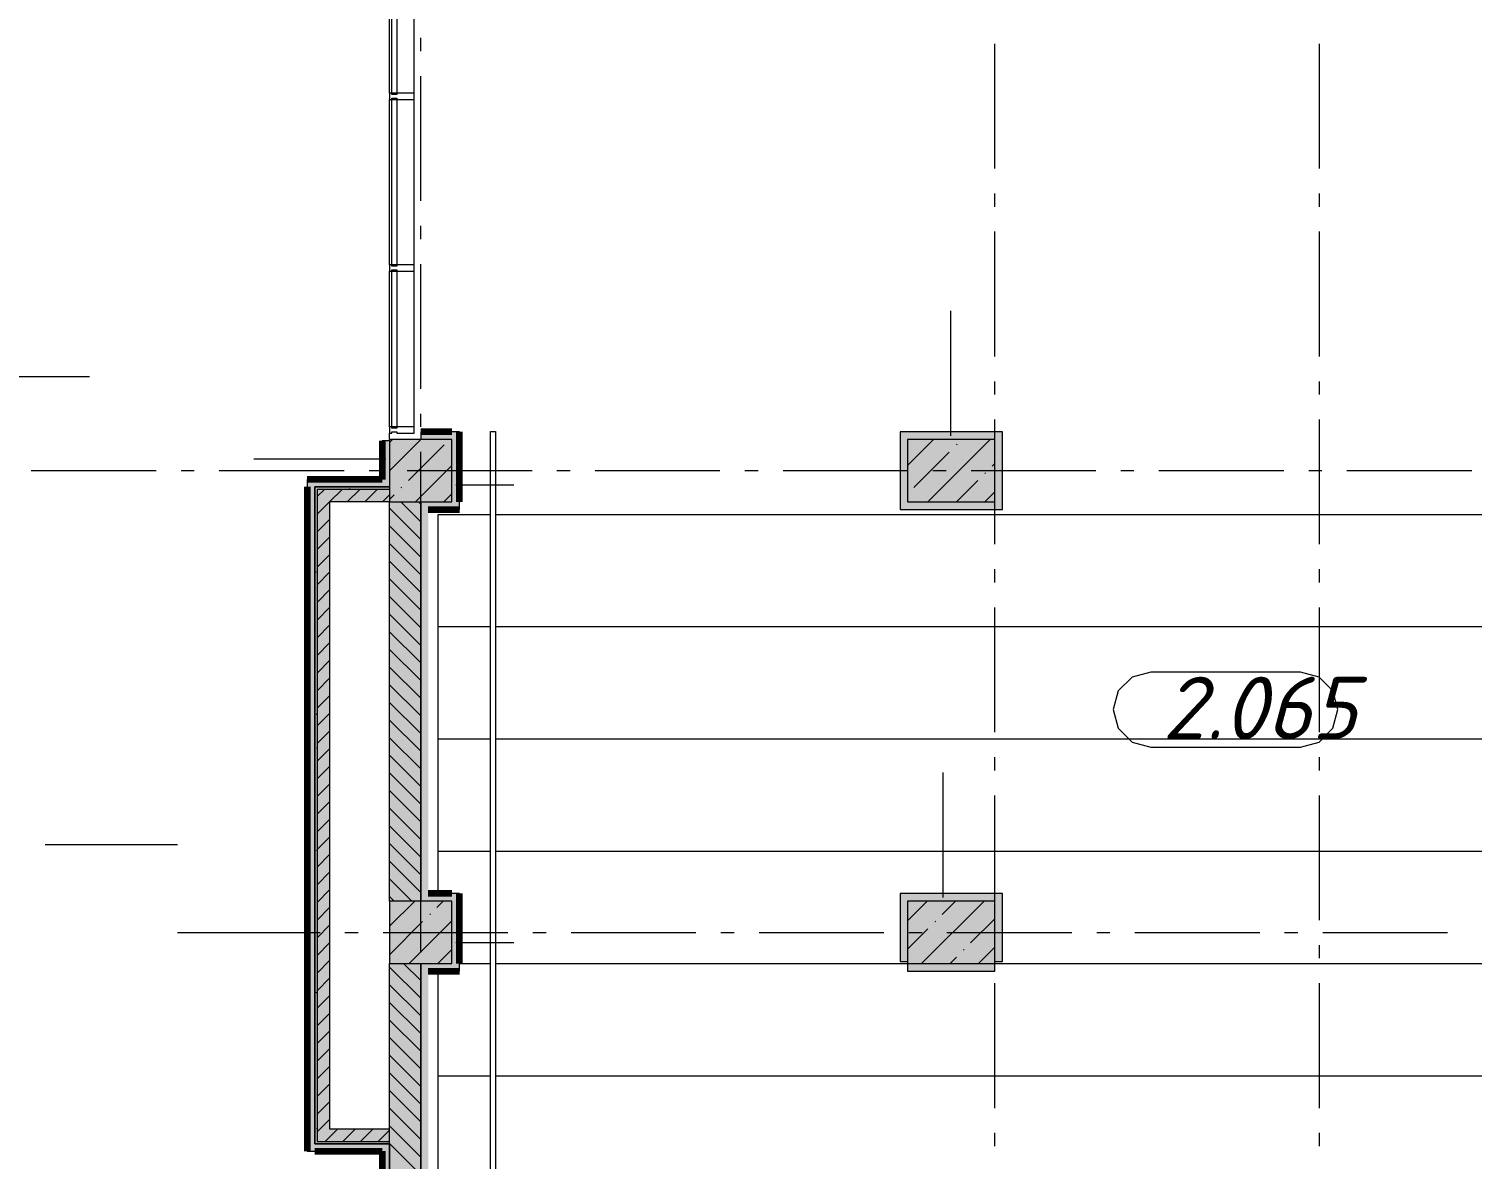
# Model space of a CAD drawing. Header units: millimetres. Extents: x -537608 to 253996, y -217170 to 186033.
# Drawn here: x -359201 to -347637, y -33418 to -24360 of the extents above; entities that cross this region are included whole.
import ezdxf

# ---------------------------------------------------------------- set-up
doc = ezdxf.new("R2010")
doc.units = ezdxf.units.MM
doc.layers.add('16) Лак 1.6м', color=160, linetype='Continuous', lineweight=90)
doc.layers.add('PDF _Геометрия', color=7, linetype='Continuous')
doc.layers.add('PDF _Текст', color=7, linetype='Continuous')
doc.layers.add('PDF _Сплошная заливка', color=7, linetype='Continuous', true_color=0xffffff)
doc.styles.add('PDF ISOCPEUR Italic', font='isocpeui.ttf')

msp = doc.modelspace()

# ---------------------------------------------------------------- hatches: boundary and pattern name
at = {"layer": 'PDF _Сплошная заливка', "true_color": 0x56bc34, "transparency": 33554559}
for points in [[(-355811.3724, -28150.6629), (-355751.3738, -28150.6629), (-355751.3738, -27590.6644), (-355811.3724, -27590.6644), (-355811.3724, -27650.6629)], [(-351461.371, -27650.6629), (-351401.3725, -27650.6629), (-351401.3725, -27590.6644), (-352221.3725, -27590.6644), (-352221.3725, -27650.6629), (-352161.3654, -27650.6629)], [(-355811.3724, -28210.6636), (-355751.3738, -28210.6636), (-355751.3738, -28150.6629), (-356061.3734, -28150.6629), (-356061.3734, -28210.6636), (-356001.3663, -28210.6636)], [(-351461.371, -28210.6636), (-351401.3725, -28210.6636), (-351401.3725, -28150.6629), (-352221.3725, -28150.6629), (-352221.3725, -28210.6636), (-352161.3654, -28210.6636)], [(-351461.371, -31350.6637), (-351401.3725, -31350.6637), (-351401.3725, -31290.6651), (-352221.3725, -31290.6651), (-352221.3725, -31350.6637), (-352161.3654, -31350.6637)], [(-355751.3738, -31910.6643), (-355751.3738, -31850.6636), (-356061.3734, -31850.6636), (-356061.3734, -31910.6643), (-356001.3663, -31910.6643)]]:
    msp.add_hatch(color=85, dxfattribs=at).paths.add_polyline_path(points)
at = {"layer": 'PDF _Сплошная заливка', "true_color": 0xff7d7d, "transparency": 33554559}
for points in [[(-356371.373, -28030.6637), (-356371.373, -27970.663), (-356971.367, -27970.663), (-356971.367, -28030.6637), (-356615.3803, -28030.6637)], [(-356371.373, -33355.6649), (-356311.3745, -33355.6649), (-356311.3745, -33295.6642), (-356911.3684, -33295.6642), (-356911.3684, -33355.6649), (-356615.3803, -33355.6649)]]:
    msp.add_hatch(color=11, dxfattribs=at).paths.add_polyline_path(points)
at = {"layer": 'PDF _Сплошная заливка', "transparency": 33554559}
for points in [[(-356615.3803, -28050.6646), (-356311.3745, -28050.6646), (-356311.3745, -28030.6637), (-356891.3718, -28030.6637), (-356891.3718, -28050.6646), (-356791.3714, -28050.6646)], [(-356891.3718, -33175.665), (-356791.3714, -33175.665), (-356791.3714, -28050.6646), (-356891.3718, -28050.6646), (-356891.3718, -29649.173)], [(-356311.3745, -28150.6629), (-356311.3745, -28050.6646), (-356791.3714, -28050.6646), (-356791.3714, -28150.6629), (-356615.3803, -28150.6629)], [(-356311.3745, -36750.6652), (-356061.3734, -36750.6652), (-356061.3734, -31850.6636), (-356311.3745, -31850.6636), (-356311.3745, -36650.6648)], [(-356311.3745, -33275.6654), (-356311.3745, -33175.665), (-356891.3718, -33175.665), (-356891.3718, -33275.6654), (-356615.3803, -33275.6654)], [(-356311.3745, -33295.6642), (-356311.3745, -33275.6654), (-356911.3684, -33275.6654), (-356911.3684, -33295.6642), (-356615.3803, -33295.6642)]]:
    msp.add_hatch(color=256, dxfattribs=at).paths.add_polyline_path(points)

# ---------------------------------------------------------------- linework, layer by layer
at = {"layer": '16) Лак 1.6м'}
for p, q in [((-355811.3724, -27590.6644), (-356061.3734, -27590.6644)), ((-355751.3738, -28150.6629), (-355751.3738, -27590.6644)), ((-356371.373, -27660.6634), (-356371.373, -27970.663)), ((-356371.373, -27970.663), (-356971.367, -27970.663)), ((-356971.367, -28030.6637), (-356971.367, -33355.6649)), ((-356001.3663, -28210.6636), (-355751.3738, -28210.6636)), ((-355811.3724, -31290.6651), (-356001.3663, -31290.6651)), ((-355751.3738, -31850.6636), (-355751.3738, -31290.6651)), ((-356001.3663, -31910.6643), (-355751.3738, -31910.6643)), ((-356911.3684, -33355.6649), (-356371.373, -33355.6649)), ((-356371.373, -33355.6649), (-356371.373, -34998.4919))]:
    msp.add_line(p, q, dxfattribs=at)
at = {"layer": 'PDF _Геометрия', "lineweight": 9}
for p, q in [((-356311.3745, -24875.664), (-356311.3745, -23550.6626)), ((-356294.3748, -24875.664), (-356294.3748, -23550.6626)), ((-356254.3729, -23550.6626), (-356254.3729, -24875.664)), ((-356114.3706, -24875.664), (-356114.3706, -23550.6626)), ((-356294.3748, -24875.664), (-356311.3745, -24875.664)), ((-356311.3745, -24875.664), (-356311.3745, -24925.6642)), ((-356311.3745, -26250.6634), (-356311.3745, -24925.6642)), ((-356311.3745, -24925.6642), (-356294.3748, -24925.6642)), ((-356294.3748, -24885.6623), (-356294.3748, -24875.664)), ((-356254.3729, -24875.664), (-356294.3748, -24875.664)), ((-356254.3729, -24885.6623), (-356294.3748, -24885.6623)), ((-356294.3748, -24925.6642), (-356294.3748, -24915.6637)), ((-356294.3748, -24915.6637), (-356254.3729, -24915.6637)), ((-356294.3748, -24925.6642), (-356254.3729, -24925.6642)), ((-356294.3748, -26250.6634), (-356294.3748, -24925.6642)), ((-356114.3706, -24875.664), (-356254.3729, -24875.664)), ((-356254.3729, -24875.664), (-356254.3729, -24885.6623)), ((-356254.3729, -24915.6637), (-356254.3729, -24925.6642)), ((-356254.3729, -24925.6642), (-356254.3729, -26250.6634)), ((-356254.3729, -24925.6642), (-356114.3706, -24925.6642)), ((-356114.3706, -24925.6642), (-356114.3706, -24875.664)), ((-356114.3706, -26250.6634), (-356114.3706, -24925.6642)), ((-356294.3748, -26250.6634), (-356311.3745, -26250.6634)), ((-356311.3745, -26250.6634), (-356311.3745, -26300.6636)), ((-356254.3729, -26250.6634), (-356294.3748, -26250.6634)), ((-356294.3748, -26260.6639), (-356294.3748, -26250.6634)), ((-356114.3706, -26250.6634), (-356254.3729, -26250.6634)), ((-356254.3729, -26250.6634), (-356254.3729, -26260.6639)), ((-356114.3706, -26300.6636), (-356114.3706, -26250.6634)), ((-356311.3745, -27550.6647), (-356311.3745, -26300.6636)), ((-356311.3745, -26300.6636), (-356294.3748, -26300.6636)), ((-356254.3729, -26260.6639), (-356294.3748, -26260.6639)), ((-356294.3748, -26300.6636), (-356294.3748, -26290.6631)), ((-356294.3748, -26290.6631), (-356254.3729, -26290.6631)), ((-356294.3748, -26300.6636), (-356254.3729, -26300.6636)), ((-356294.3748, -27550.6647), (-356294.3748, -26300.6636)), ((-356254.3729, -26290.6631), (-356254.3729, -26300.6636)), ((-356254.3729, -26300.6636), (-356254.3729, -27550.6647)), ((-356254.3729, -26300.6636), (-356114.3706, -26300.6636)), ((-356114.3706, -27550.6647), (-356114.3706, -26300.6636)), ((-351815.0584, -27620.6637), (-351815.0584, -26620.6637)), ((-359581.3678, -27145.9523), (-358715.217, -27145.9523)), ((-356294.3748, -27550.6647), (-356311.3745, -27550.6647)), ((-356311.3745, -27550.6647), (-356311.3745, -27600.6627)), ((-356311.3745, -27600.6627), (-356294.3748, -27600.6627)), ((-356254.3729, -27550.6647), (-356294.3748, -27550.6647)), ((-356294.3748, -27560.663), (-356294.3748, -27550.6647)), ((-356254.3729, -27560.663), (-356294.3748, -27560.663)), ((-356294.3748, -27600.6627), (-356294.3748, -27590.6644)), ((-356294.3748, -27590.6644), (-356254.3729, -27590.6644)), ((-356114.3706, -27550.6647), (-356254.3729, -27550.6647)), ((-356254.3729, -27550.6647), (-356254.3729, -27560.663)), ((-356254.3729, -27590.6644), (-356254.3729, -27600.6627)), ((-356254.3729, -27600.6627), (-356114.3706, -27600.6627)), ((-356114.3706, -27600.6627), (-356114.3706, -27550.6647)), ((-356061.3734, -27590.6644), (-356061.3734, -27650.6629)), ((-355751.3738, -27590.6644), (-355811.3724, -27590.6644)), ((-355501.3728, -27585.6631), (-355461.3709, -27585.6631)), ((-355501.3728, -40165.6665), (-355501.3728, -27585.6631)), ((-355461.3709, -27585.6631), (-355461.3709, -40165.6665)), ((-351401.3725, -27590.6644), (-352221.3725, -27590.6644)), ((-352221.3725, -27590.6644), (-352221.3725, -27650.6629)), ((-351401.3725, -27650.6629), (-351401.3725, -27590.6644)), ((-356311.3745, -27660.6634), (-356371.373, -27660.6634)), ((-356311.3745, -27902.4165), (-356059.6166, -27650.6629)), ((-356311.3745, -27674.3175), (-356287.7178, -27650.6629)), ((-355811.3724, -27650.6629), (-356311.3745, -27650.6629)), ((-356311.3745, -27650.6629), (-356311.3745, -28150.6629)), ((-356160.1596, -27979.3028), (-355875.0395, -27694.1806)), ((-355811.3724, -28150.6629), (-355811.3724, -27650.6629)), ((-352221.3725, -27650.6629), (-352221.3725, -28150.6629)), ((-352161.3654, -27858.1905), (-351953.8464, -27650.6629)), ((-352161.3654, -27650.6629), (-352161.3654, -28150.6629)), ((-351461.371, -27650.6629), (-352161.3654, -27650.6629)), ((-352111.4082, -28036.3281), (-351826.2881, -27751.2059)), ((-351997.6462, -28150.6629), (-351497.644, -27650.6629)), ((-351769.2607, -27694.1806), (-351764.5242, -27689.4398)), ((-351461.371, -28150.6629), (-351461.371, -27650.6629)), ((-351401.3725, -28150.6629), (-351401.3725, -27650.6629)), ((-356341.3695, -27807.2968), (-357397.8586, -27807.2968)), ((-356103.425, -28150.6629), (-355811.3724, -27858.6125)), ((-351484.1407, -27865.2544), (-351461.371, -27842.4847)), ((-356971.367, -27970.663), (-356971.367, -28030.6637)), ((-351769.5449, -28150.6629), (-351598.1869, -27979.3028)), ((-351541.1595, -27922.2797), (-351536.423, -27917.5367)), ((-356911.3684, -33295.6642), (-356911.3684, -28030.6637)), ((-356911.3684, -28030.6637), (-356371.373, -28030.6637)), ((-356891.3718, -28030.6637), (-356911.3684, -28030.6637)), ((-356911.3684, -28030.6637), (-356911.3684, -33175.665)), ((-356791.3714, -28030.6637), (-356891.3718, -28030.6637)), ((-356891.3718, -28108.3014), (-356833.7329, -28050.6646)), ((-356791.3714, -28050.6646), (-356891.3718, -28050.6646)), ((-356891.3718, -28050.6646), (-356891.3718, -33175.665)), ((-356311.3745, -28030.6637), (-356791.3714, -28030.6637)), ((-356791.3714, -28149.7221), (-356692.3097, -28050.6646)), ((-356311.3745, -28050.6646), (-356791.3714, -28050.6646)), ((-356650.8954, -28150.6629), (-356550.895, -28050.6646)), ((-356509.4722, -28150.6629), (-356409.4718, -28050.6646)), ((-356371.373, -28030.6637), (-356311.3745, -28030.6637)), ((-356368.0489, -28150.6629), (-356311.3745, -28093.9864)), ((-356311.3745, -28130.5155), (-356274.2059, -28093.3534)), ((-356217.1871, -28036.3281), (-356212.442, -28031.5873)), ((-355875.3237, -28150.6629), (-355811.3724, -28086.7116)), ((-355781.3688, -28013.4573), (-355315.2197, -28013.4573)), ((-351541.4523, -28150.6629), (-351461.371, -28070.5837)), ((-356891.3718, -28249.7225), (-356791.3714, -28149.7221)), ((-356311.3745, -28150.6629), (-356791.3714, -28150.6629)), ((-356791.3714, -28150.6629), (-356791.3714, -33175.665)), ((-356311.3745, -28150.6629), (-355811.3724, -28150.6629)), ((-356311.3745, -31350.6637), (-356311.3745, -28150.6629)), ((-356061.3734, -28452.1024), (-356311.3745, -28202.1034)), ((-356061.3734, -28310.6813), (-356221.3896, -28150.6629)), ((-356061.3734, -28169.2602), (-356079.9663, -28150.6629)), ((-356061.3734, -28210.6636), (-356061.3734, -28150.6629)), ((-356061.3734, -28150.6629), (-356061.3734, -31350.6637)), ((-356061.3734, -31290.6651), (-356061.3734, -28210.6636)), ((-355751.3738, -28210.6636), (-355751.3738, -28150.6629)), ((-352221.3725, -28150.6629), (-352221.3725, -28210.6636)), ((-352221.3725, -28210.6636), (-351401.3725, -28210.6636)), ((-352161.3654, -28150.6629), (-351461.371, -28150.6629)), ((-351401.3725, -28210.6636), (-351401.3725, -28150.6629)), ((-356891.3718, -28391.1436), (-356791.3714, -28291.1432)), ((-356891.3718, -28532.5647), (-356791.3714, -28432.5643)), ((-356061.3734, -28593.5235), (-356311.3745, -28343.5245)), ((-356061.3734, -28734.9446), (-356311.3745, -28484.9457)), ((-356891.3718, -28673.9859), (-356791.3714, -28573.9854)), ((-356061.3734, -28876.3679), (-356311.3745, -28626.3668)), ((-356891.3718, -28815.407), (-356791.3714, -28715.4065)), ((-356061.3734, -29017.789), (-356311.3745, -28767.7879)), ((-356891.3718, -28956.8281), (-356791.3714, -28856.8276)), ((-356061.3734, -29159.2101), (-356311.3745, -28909.209)), ((-356891.3718, -29098.2492), (-356791.3714, -28998.2509)), ((-356891.3718, -29239.6725), (-356791.3714, -29139.672)), ((-356061.3734, -29300.6312), (-356311.3745, -29050.6301)), ((-356061.3734, -29442.0524), (-356311.3745, -29192.0534)), ((-356891.3718, -29381.0936), (-356791.3714, -29281.0931)), ((-356061.3734, -29583.4735), (-356311.3745, -29333.4745)), ((-356891.3718, -29522.5147), (-356791.3714, -29422.5143)), ((-356061.3734, -29724.8946), (-356311.3745, -29474.8956)), ((-356891.3718, -29663.9358), (-356791.3714, -29563.9354)), ((-356891.3718, -29805.3569), (-356791.3714, -29705.3565)), ((-356061.3734, -29866.3157), (-356311.3745, -29616.3168)), ((-356061.3734, -30007.739), (-356311.3745, -29757.7379)), ((-356891.3718, -29946.778), (-356791.3714, -29846.7776)), ((-356061.3734, -30149.1601), (-356311.3745, -29899.159)), ((-356891.3718, -30088.1992), (-356791.3714, -29988.1987)), ((-356061.3734, -30290.5812), (-356311.3745, -30040.5801)), ((-356891.3718, -30229.6203), (-356791.3714, -30129.622)), ((-356061.3734, -30432.0023), (-356311.3745, -30182.0013)), ((-356891.3718, -30371.0435), (-356791.3714, -30271.0431)), ((-356891.3718, -30512.4647), (-356791.3714, -30412.4643)), ((-356061.3734, -30573.4234), (-356311.3745, -30323.4245)), ((-351875.7458, -31320.6644), (-351875.7458, -30320.6644)), ((-356061.3734, -30714.8445), (-356311.3745, -30464.8457)), ((-356891.3718, -30653.8858), (-356791.3714, -30553.8854)), ((-356061.3734, -30856.2657), (-356311.3745, -30606.2668)), ((-356891.3718, -30795.3069), (-356791.3714, -30695.3065)), ((-356061.3734, -30997.6868), (-356311.3745, -30747.6879)), ((-356891.3718, -30936.728), (-356791.3714, -30836.7276)), ((-356891.3718, -31078.1491), (-356791.3714, -30978.1487)), ((-356061.3734, -31139.11), (-356311.3745, -30889.109)), ((-356061.3734, -31280.5312), (-356311.3745, -31030.5301)), ((-356891.3718, -31219.5702), (-356791.3714, -31119.572)), ((-356132.662, -31350.6637), (-356311.3745, -31171.9513)), ((-356891.3718, -31360.9914), (-356791.3714, -31260.9931)), ((-356274.0767, -31350.6637), (-356311.3745, -31313.3724)), ((-356061.3734, -31350.6637), (-356061.3734, -31290.6651)), ((-355751.3738, -31290.6651), (-355811.3724, -31290.6651)), ((-351401.3725, -31290.6651), (-352221.3725, -31290.6651)), ((-352221.3725, -31290.6651), (-352221.3725, -31350.6637)), ((-351401.3725, -31350.6637), (-351401.3725, -31290.6651)), ((-356891.3718, -31502.4146), (-356791.3714, -31402.4143)), ((-356311.3745, -31551.9929), (-356110.0388, -31350.6637)), ((-355811.3724, -31350.6637), (-356311.3745, -31350.6637)), ((-356311.3745, -31350.6637), (-356311.3745, -31850.6636)), ((-356061.3734, -31350.6637), (-356311.3745, -31350.6637)), ((-355811.3724, -31350.6637), (-356061.3734, -31350.6637)), ((-355989.0858, -31457.8076), (-355984.3407, -31453.0646)), ((-355932.0584, -31400.7823), (-355881.9462, -31350.6637)), ((-355811.3724, -31850.6636), (-355811.3724, -31350.6637)), ((-355811.3724, -31850.6636), (-355811.3724, -31350.6637)), ((-352221.3725, -31350.6637), (-352221.3725, -31835.6641)), ((-352161.3654, -31507.7669), (-352004.2686, -31350.6637)), ((-352161.3654, -31350.6637), (-352161.3654, -31850.6636)), ((-351461.371, -31350.6637), (-352161.3654, -31350.6637)), ((-352048.0683, -31850.6636), (-351548.0748, -31350.6637)), ((-351883.3156, -31457.8076), (-351776.1674, -31350.6637)), ((-351461.371, -31850.6636), (-351461.371, -31350.6637)), ((-351401.3725, -31835.6641), (-351401.3725, -31350.6637)), ((-356891.3718, -31643.8358), (-356791.3714, -31543.8354)), ((-356311.3745, -31780.092), (-356046.1133, -31514.8307)), ((-356153.8471, -31850.6636), (-355811.3724, -31508.1911)), ((-351940.3345, -31514.8307), (-351935.598, -31510.0899)), ((-351655.2144, -31685.9045), (-351461.371, -31492.0611)), ((-356891.3718, -31785.2569), (-356791.3714, -31685.2565)), ((-355781.3688, -31681.6266), (-355315.2197, -31681.6266)), ((-352161.3654, -31735.866), (-351997.3619, -31571.856)), ((-355925.7459, -31850.6636), (-355818.0121, -31742.9298)), ((-351819.9757, -31850.6636), (-351769.2607, -31799.9551)), ((-351712.2332, -31742.9298), (-351707.4968, -31738.189)), ((-351591.8745, -31850.6636), (-351461.371, -31720.1602)), ((-356891.3718, -31926.678), (-356791.3714, -31826.6776)), ((-356311.3745, -31850.6636), (-355811.3724, -31850.6636)), ((-356311.3745, -33175.665), (-356311.3745, -31850.6636)), ((-356311.3745, -31850.6636), (-356061.3734, -31850.6636)), ((-356061.3734, -32129.0578), (-356311.3745, -31879.059)), ((-356061.3734, -31987.6367), (-356198.3444, -31850.6636)), ((-356061.3734, -31850.6636), (-356061.3734, -31910.6643)), ((-356061.3734, -31910.6643), (-356061.3734, -31850.6636)), ((-356061.3734, -31850.6636), (-355811.3724, -31850.6636)), ((-356061.3734, -36590.6662), (-356061.3734, -31910.6643)), ((-356061.3734, -31910.6643), (-356061.3734, -36590.6662)), ((-355751.3738, -31910.6643), (-355751.3738, -31850.6636)), ((-352221.3725, -31835.6641), (-352161.3654, -31835.6641)), ((-352161.3654, -31850.6636), (-351461.371, -31850.6636)), ((-352161.3654, -31850.6636), (-352161.3654, -31910.6643)), ((-352161.3654, -31910.6643), (-351461.371, -31910.6643)), ((-351461.371, -31835.6641), (-351401.3725, -31835.6641)), ((-351461.371, -31910.6643), (-351461.371, -31850.6636)), ((-356891.3718, -32068.0991), (-356791.3714, -31968.0987)), ((-356061.3734, -32270.479), (-356311.3745, -32020.4801)), ((-356891.3718, -32209.5203), (-356791.3714, -32109.5198)), ((-356891.3718, -32350.9414), (-356791.3714, -32250.941)), ((-356061.3734, -32411.9001), (-356311.3745, -32161.9012)), ((-356061.3734, -32553.3234), (-356311.3745, -32303.3223)), ((-356891.3718, -32492.3625), (-356791.3714, -32392.3621)), ((-356061.3734, -32694.7445), (-356311.3745, -32444.7434)), ((-356891.3718, -32633.7836), (-356791.3714, -32533.7853)), ((-356061.3734, -32836.1656), (-356311.3745, -32586.1646)), ((-356891.3718, -32775.2048), (-356791.3714, -32675.2065)), ((-356891.3718, -32916.628), (-356791.3714, -32816.6276)), ((-356061.3734, -32977.5867), (-356311.3745, -32727.5857)), ((-356891.3718, -33058.0491), (-356791.3714, -32958.0487)), ((-356061.3734, -33119.0079), (-356311.3745, -32869.0089)), ((-356061.3734, -33260.429), (-356311.3745, -33010.4301)), ((-356911.3684, -33175.665), (-356911.3684, -33275.6654)), ((-356891.3718, -33199.4703), (-356867.5688, -33175.665)), ((-356891.3718, -33175.665), (-356891.3718, -33275.6654)), ((-356867.5688, -33175.665), (-356791.3714, -33099.4698)), ((-356826.1459, -33275.6654), (-356726.1455, -33175.665)), ((-356791.3714, -33175.665), (-356311.3745, -33175.665)), ((-356684.7227, -33275.6654), (-356584.7222, -33175.665)), ((-356543.2994, -33275.6654), (-356443.299, -33175.665)), ((-356401.8761, -33275.6654), (-356311.3745, -33185.1552)), ((-356061.3734, -33401.8501), (-356311.3745, -33151.8512)), ((-356311.3745, -33275.6654), (-356311.3745, -33175.665)), ((-356911.3684, -33275.6654), (-356911.3684, -33295.6642)), ((-356311.3745, -33295.6642), (-356911.3684, -33295.6642)), ((-356911.3684, -33295.6642), (-356311.3745, -33295.6642)), ((-356891.3718, -33275.6654), (-356311.3745, -33275.6654)), ((-356311.3745, -33295.6642), (-356311.3745, -33275.6654)), ((-356061.3734, -33543.2734), (-356311.3745, -33293.2723)), ((-356311.3745, -33295.6642), (-356311.3745, -33355.6649)), ((-356311.3745, -33355.6649), (-356311.3745, -33295.6642)), ((-356971.367, -33355.6649), (-356911.3684, -33355.6649)), ((-356311.3745, -33355.6649), (-356311.3745, -34998.4919)), ((-356311.3745, -34998.4919), (-356311.3745, -33355.6649))]:
    msp.add_line(p, q, dxfattribs=at)
at = {"layer": 'PDF _Геометрия', "color": 253, "lineweight": 9, "true_color": 0xaaaaaa}
for p, q in [((-356061.3734, -24538.5866), (-356061.3734, -24432.7539)), ((-351461.371, -25479.3696), (-351461.371, -24479.3696)), ((-348861.3685, -25479.3696), (-348861.3685, -24479.3696)), ((-356061.3734, -25738.5875), (-356061.3734, -24738.5854)), ((-351461.371, -25785.2033), (-351461.371, -25679.3705)), ((-348861.3685, -25785.2033), (-348861.3685, -25679.3705)), ((-356061.3734, -26044.4212), (-356061.3734, -25938.5862)), ((-351461.371, -26985.2041), (-351461.371, -25985.2042)), ((-348861.3685, -26985.2041), (-348861.3685, -25985.2042)), ((-356061.3734, -27244.4198), (-356061.3734, -26244.4198)), ((-351461.371, -27291.0377), (-351461.371, -27185.2049)), ((-348861.3685, -27291.0377), (-348861.3685, -27185.2049)), ((-356061.3734, -27550.2534), (-356061.3734, -27444.4207)), ((-351461.371, -28491.0385), (-351461.371, -27491.0364)), ((-348861.3685, -28491.0385), (-348861.3685, -27491.0364)), ((-356061.3734, -28750.2543), (-356061.3734, -27750.2543)), ((-359181.702, -27900.664), (-358181.6977, -27900.664)), ((-357981.6968, -27900.664), (-357875.8662, -27900.664)), ((-357675.8653, -27900.664), (-356675.8611, -27900.664)), ((-356475.8689, -27900.664), (-356370.0296, -27900.664)), ((-356170.0288, -27900.664), (-355170.0331, -27900.664)), ((-354970.0322, -27900.664), (-354864.2016, -27900.664)), ((-354664.2007, -27900.664), (-353664.1965, -27900.664)), ((-353464.1956, -27900.664), (-353358.365, -27900.664)), ((-353158.3641, -27900.664), (-352158.3599, -27900.664)), ((-351958.3676, -27900.664), (-351852.5284, -27900.664)), ((-351652.5275, -27900.664), (-350652.5319, -27900.664)), ((-350452.531, -27900.664), (-350346.7004, -27900.664)), ((-350146.6995, -27900.664), (-349146.6952, -27900.664)), ((-348946.6944, -27900.664), (-348840.8637, -27900.664)), ((-348640.8629, -27900.664), (-347640.8587, -27900.664)), ((-351461.371, -28796.87), (-351461.371, -28691.0373)), ((-348861.3685, -28796.87), (-348861.3685, -28691.0373)), ((-356061.3734, -29056.0879), (-356061.3734, -28950.2551)), ((-351461.371, -29996.8709), (-351461.371, -28996.8709)), ((-348861.3685, -29996.8709), (-348861.3685, -28996.8709)), ((-356061.3734, -30256.0887), (-356061.3734, -29256.0866)), ((-350362.2189, -29555.6164), (-350472.0281, -29665.4235)), ((-350212.2182, -29515.4251), (-350362.2189, -29555.6164)), ((-349012.2217, -29515.4251), (-350212.2182, -29515.4251)), ((-348862.2211, -29555.6164), (-349012.2217, -29515.4251)), ((-348752.4118, -29665.4235), (-348862.2211, -29555.6164)), ((-350472.0281, -29665.4235), (-350512.2196, -29815.4241)), ((-348712.2204, -29815.4241), (-348752.4118, -29665.4235)), ((-350512.2196, -29815.4241), (-350472.0281, -29965.4248)), ((-348752.4118, -29965.4248), (-348712.2204, -29815.4241)), ((-350472.0281, -29965.4248), (-350362.2189, -30075.2319)), ((-348862.2211, -30075.2319), (-348752.4118, -29965.4248)), ((-350362.2189, -30075.2319), (-350212.2182, -30115.4233)), ((-350212.2182, -30115.4233), (-349012.2217, -30115.4233)), ((-349012.2217, -30115.4233), (-348862.2211, -30075.2319)), ((-351461.371, -30302.7045), (-351461.371, -30196.8717)), ((-348861.3685, -30302.7045), (-348861.3685, -30196.8717)), ((-356061.3734, -30561.9202), (-356061.3734, -30456.0874)), ((-351461.371, -31502.7053), (-351461.371, -30502.7053)), ((-348861.3685, -31502.7053), (-348861.3685, -30502.7053)), ((-356061.3734, -31761.921), (-356061.3734, -30761.9211)), ((-358011.3732, -30900.6639), (-359071.7032, -30900.6639)), ((-358011.3732, -31600.6647), (-356868.4558, -31600.6647)), ((-356668.4549, -31600.6647), (-356562.6243, -31600.6647)), ((-356362.6234, -31600.6647), (-355362.6191, -31600.6647)), ((-355162.6183, -31600.6647), (-355056.7877, -31600.6647)), ((-354856.7868, -31600.6647), (-353856.7826, -31600.6647)), ((-353656.7903, -31600.6647), (-353550.9511, -31600.6647)), ((-353350.9502, -31600.6647), (-352350.9545, -31600.6647)), ((-352150.9537, -31600.6647), (-352045.1231, -31600.6647)), ((-351845.1222, -31600.6647), (-350845.118, -31600.6647)), ((-350645.1171, -31600.6647), (-350539.2865, -31600.6647)), ((-350339.2856, -31600.6647), (-349339.2899, -31600.6647)), ((-349139.2891, -31600.6647), (-349033.4499, -31600.6647)), ((-348833.449, -31600.6647), (-347833.4533, -31600.6647)), ((-351461.371, -31808.539), (-351461.371, -31702.704)), ((-348861.3685, -31808.539), (-348861.3685, -31702.704)), ((-356061.3734, -32067.7547), (-356061.3734, -31961.9219)), ((-351461.371, -33008.5376), (-351461.371, -32008.5376)), ((-348861.3685, -33008.5376), (-348861.3685, -32008.5376)), ((-356061.3734, -33267.7555), (-356061.3734, -32267.7533)), ((-351461.371, -33314.3712), (-351461.371, -33208.5385)), ((-348861.3685, -33314.3712), (-348861.3685, -33208.5385))]:
    msp.add_line(p, q, dxfattribs=at)
at = {"layer": 'PDF _Геометрия', "color": 9, "lineweight": 9, "true_color": 0xc0c0c0}
for p, q in [((-356311.3745, -27650.6629), (-356311.3745, -27600.6627)), ((-355921.3711, -29150.665), (-355921.3711, -28250.6633)), ((-355921.3711, -28250.6633), (-355501.3728, -28250.6633)), ((-355461.3709, -28250.6633), (-342671.3662, -28250.6633)), ((-355921.3711, -30050.6646), (-355921.3711, -29150.665)), ((-355921.3711, -29150.665), (-355501.3728, -29150.665)), ((-355461.3709, -29150.665), (-342671.3662, -29150.665)), ((-355921.3711, -30950.6641), (-355921.3711, -30050.6646)), ((-355921.3711, -30050.6646), (-355501.3728, -30050.6646)), ((-355461.3709, -30050.6646), (-342671.3662, -30050.6646)), ((-355921.3711, -31290.6651), (-355921.3711, -30950.6641)), ((-355921.3711, -30950.6641), (-355501.3728, -30950.6641)), ((-355461.3709, -30950.6641), (-342671.3662, -30950.6641)), ((-355921.3711, -32750.6653), (-355921.3711, -31910.6643)), ((-355751.3738, -31850.6636), (-355501.3728, -31850.6636)), ((-355461.3709, -31850.6636), (-352161.3654, -31850.6636)), ((-351461.371, -31850.6636), (-343121.3681, -31850.6636)), ((-355921.3711, -33650.6649), (-355921.3711, -32750.6653)), ((-355921.3711, -32750.6653), (-355501.3728, -32750.6653)), ((-355461.3709, -32750.6653), (-342671.3662, -32750.6653))]:
    msp.add_line(p, q, dxfattribs=at)
at = {"layer": 'PDF _Геометрия', "color": 8, "lineweight": 9, "true_color": 0x787878}
for p, q in [((-356858.8708, -28030.6637), (-356862.1002, -28036.2571)), ((-356631.9666, -28044.0615), (-356635.3166, -28049.868)), ((-356899.5789, -28710.7798), (-356902.9288, -28716.5864)), ((-356895.2902, -29856.0569), (-356898.6402, -29850.2482)), ((-356893.2665, -30122.2374), (-356896.6164, -30128.0439)), ((-356896.9092, -30941.3547), (-356900.2592, -30947.1612)), ((-356897.9599, -32086.6318), (-356901.3098, -32080.8252)), ((-356894.2395, -33171.9297), (-356897.5896, -33177.7383))]:
    msp.add_line(p, q, dxfattribs=at)
at = {"layer": 'PDF _Сплошная заливка', "color": 85, "lineweight": 35, "true_color": 0x56bc34, "transparency": 33554559}
for points in [[(-355811.3724, -27650.6629), (-355811.3724, -27590.6644), (-356061.3734, -27650.6629), (-356061.3734, -27590.6644)], [(-352161.3654, -28150.6629), (-352161.3654, -27650.6629), (-352221.3725, -28150.6629), (-352221.3725, -27650.6629)], [(-351401.3725, -28150.6629), (-351401.3725, -27650.6629), (-351461.371, -28150.6629), (-351461.371, -27650.6629)], [(-356001.3663, -31290.6651), (-356001.3663, -28210.6636), (-356061.3734, -31290.6651), (-356061.3734, -28210.6636)], [(-355811.3724, -31350.6637), (-355811.3724, -31290.6651), (-356061.3734, -31350.6637), (-356061.3734, -31290.6651)], [(-355751.3738, -31850.6636), (-355751.3738, -31290.6651), (-355811.3724, -31850.6636), (-355811.3724, -31290.6651)], [(-352161.3654, -31835.6641), (-352161.3654, -31350.6637), (-352221.3725, -31835.6641), (-352221.3725, -31350.6637)], [(-351401.3725, -31835.6641), (-351401.3725, -31350.6637), (-351461.371, -31835.6641), (-351461.371, -31350.6637)], [(-356001.3663, -36590.6662), (-356001.3663, -31910.6643), (-356061.3734, -36590.6662), (-356061.3734, -31910.6643)], [(-351461.371, -31910.6643), (-351461.371, -31850.6636), (-352161.3654, -31910.6643), (-352161.3654, -31850.6636)]]:
    msp.add_solid(points, dxfattribs=at)
at = {"layer": 'PDF _Сплошная заливка', "color": 11, "lineweight": 35, "true_color": 0xff7d7d, "transparency": 33554559}
for points in [[(-356311.3745, -28030.6637), (-356311.3745, -27660.6634), (-356371.373, -28030.6637), (-356371.373, -27660.6634)], [(-356911.3684, -33355.6649), (-356911.3684, -28030.6637), (-356971.367, -33355.6649), (-356971.367, -28030.6637)], [(-356311.3745, -34998.4919), (-356311.3745, -33355.6649), (-356371.373, -34998.4919), (-356371.373, -33355.6649)]]:
    msp.add_solid(points, dxfattribs=at)
at = {"layer": 'PDF _Сплошная заливка', "lineweight": 35, "transparency": 33554559}
for points in [[(-355811.3724, -28150.6629), (-355811.3724, -27650.6629), (-356311.3745, -28150.6629), (-356311.3745, -27650.6629)], [(-351461.371, -28150.6629), (-351461.371, -27650.6629), (-352161.3654, -28150.6629), (-352161.3654, -27650.6629)], [(-356891.3718, -33275.6654), (-356891.3718, -28030.6637), (-356911.3684, -33275.6654), (-356911.3684, -28030.6637)], [(-356061.3734, -31350.6637), (-356061.3734, -28150.6629), (-356311.3745, -31350.6637), (-356311.3745, -28150.6629)], [(-355811.3724, -31850.6636), (-355811.3724, -31350.6637), (-356311.3745, -31850.6636), (-356311.3745, -31350.6637)], [(-351461.371, -31850.6636), (-351461.371, -31350.6637), (-352161.3654, -31850.6636), (-352161.3654, -31350.6637)]]:
    msp.add_solid(points, dxfattribs=at)

# ---------------------------------------------------------------- texts
at = {"layer": 'PDF _Текст', "insert": (-350119.5551, -29802.135), "char_height": 500, "attachment_point": 4, "style": 'PDF ISOCPEUR Italic'}
msp.add_mtext('2.065', dxfattribs=at)

doc.saveas('drawing.dxf')
